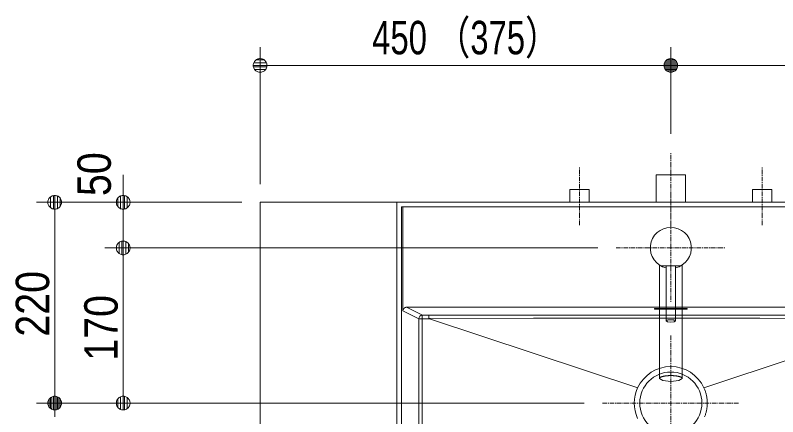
# Model space of a CAD drawing. Units: millimetres, scale not verified. Extents: x -6062 to 6062, y -3045 to 3045.
# Drawn here: x -2786 to -1950, y -55 to 385 of the extents above; entities that cross this region are included whole.
import ezdxf
from ezdxf.enums import TextEntityAlignment as Align

# ---------------------------------------------------------------- set-up
doc = ezdxf.new("R2010")
doc.units = ezdxf.units.MM
doc.header["$LTSCALE"] = 20
doc.linetypes.add('CHAIN1', pattern=[8, 5, -1, 1, -1])
for name, color, linetype, lineweight in [('0-1_5ボウル・キャビネット', 7, 'Continuous', 9), ('0-2_2寸法-1', 7, 'Continuous', 9), ('0-3_0', 7, 'Continuous', 9), ('0-4_2寸法-2', 7, 'Continuous', 9), ('0-5_4給排水', 7, 'Continuous', 9)]:
    doc.layers.add(name, color=color, linetype=linetype, lineweight=lineweight)
doc.styles.add('ＭＳ Ｐゴシック', font='')
doc.styles.get('ＭＳ Ｐゴシック').set_extended_font_data('MS PGothic')

# ---------------------------------------------------------------- blocks, each defined once
blk = doc.blocks.new('_Dot')
at = {"layer": '0-3_0'}
for p, q in [((-10, 0), (-20, 0)), ((9.78, 2), (-9.78, 2)), ((7.99, 6), (-7.99, 6)), ((9.16, -3.98), (-9.16, -3.98)), ((6, -7.98), (-6, -7.98))]:
    blk.add_line(p, q, dxfattribs=at)
for points in [[(10, 0), (9.92, 1.25), (9.69, 2.49), (9.3, 3.68), (8.76, 4.82), (8.09, 5.88), (7.29, 6.85), (6.37, 7.71), (5.36, 8.44), (4.26, 9.05), (3.09, 9.51), (1.87, 9.82), (0.63, 9.98), (-0.63, 9.98), (-1.87, 9.82), (-3.09, 9.51), (-4.26, 9.05), (-5.36, 8.44), (-6.37, 7.71), (-7.29, 6.85), (-8.09, 5.88), (-8.76, 4.82), (-9.3, 3.68), (-9.69, 2.49), (-9.92, 1.25), (-10, 0), (0, 0)], [(-10, 0), (-9.92, -1.25), (-9.69, -2.49), (-9.3, -3.68), (-8.76, -4.82), (-8.09, -5.88), (-7.29, -6.85), (-6.37, -7.71), (-5.36, -8.44), (-4.26, -9.05), (-3.09, -9.51), (-1.87, -9.82), (-0.63, -9.98), (0.63, -9.98), (1.87, -9.82), (3.09, -9.51), (4.26, -9.05), (5.36, -8.44), (6.37, -7.71), (7.29, -6.85), (8.09, -5.88), (8.76, -4.82), (9.3, -3.68), (9.69, -2.49), (9.92, -1.25), (10, 0), (0, 0)]]:
    blk.add_lwpolyline(points, close=True, dxfattribs=at)
blk = doc.blocks.new('グループ-45')
at = {"layer": '0-1_5ボウル・キャビネット'}
for p, q in [((300, 3500), (-11500, 3500)), ((-11500, 3500), (-11500, -5412.1)), ((-11471.8, 3500), (-11471.8, 1220.9)), ((-11471.7, 1223.7), (-11471.8, 1220.9)), ((-11123.3, 1048), (-11471.8, 1220.9)), ((-11391.8, 1300), (191.8, 1300)), ((-11391.8, 1300), (-11044.6, 1127.7)), ((-5923.9, 1258), (-5920, 1258)), ((-5920, 1272), (-5280, 1272)), ((-5920, 1272), (-5920, 1258)), ((-5280, 1258), (-5920, 1258)), ((-10889, 1047.6), (-6326.5, -465.1)), ((-311, 1047.6), (-4873.5, -465.1))]:
    blk.add_line(p, q, dxfattribs=at)
at = {"layer": '0-1_5ボウル・キャビネット', "linetype": 'CHAIN1'}
for p, q in [((-5600, -2300), (-5600, 700)), ((-7100, -800), (-4100, -800))]:
    blk.add_line(p, q, dxfattribs=at)
at = {"layer": '0-1_5ボウル・キャビネット'}
blk.add_lwpolyline([(-11600, 3600), (400, 3600), (400, -5600), (-11600, -5600)], close=True, dxfattribs=at)
for points in [[(-11391.8, 1300), (-11394.6, 1299.9), (-11397.5, 1299.7), (-11400.3, 1299.4), (-11403.1, 1299), (-11405.9, 1298.4), (-11408.6, 1297.7), (-11411.4, 1296.9), (-11414.1, 1295.9), (-11416.9, 1294.8), (-11419.6, 1293.6), (-11422.3, 1292.3), (-11425, 1290.8), (-11427.7, 1289.2), (-11430.3, 1287.5), (-11433, 1285.7), (-11435.6, 1283.7), (-11438.2, 1281.6), (-11440.9, 1279.4), (-11443.5, 1277), (-11446, 1274.5), (-11448.5, 1272), (-11450.9, 1269.4), (-11453.2, 1266.8), (-11455.3, 1264.2), (-11457.3, 1261.6), (-11459.2, 1259), (-11460.9, 1256.4), (-11462.5, 1253.7), (-11464, 1251.1), (-11465.3, 1248.4), (-11466.6, 1245.7), (-11467.7, 1243), (-11468.6, 1240.3), (-11469.5, 1237.6), (-11470.2, 1234.8), (-11470.8, 1232.1), (-11471.2, 1229.3), (-11471.5, 1226.5), (-11471.7, 1223.7)], [(-5920, 1272), (-5923.9, 1272), (-5927.6, 1271.9), (-5931.1, 1271.8), (-5934.4, 1271.7), (-5937.5, 1271.6), (-5940.4, 1271.4), (-5943.1, 1271.1), (-5945.6, 1270.9), (-5947.9, 1270.6), (-5950, 1270.3), (-5951.9, 1269.9), (-5953.6, 1269.5), (-5955.1, 1269), (-5956.4, 1268.6), (-5957.5, 1268.1), (-5958.4, 1267.5), (-5959.1, 1266.9), (-5959.6, 1266.3), (-5959.9, 1265.7), (-5960, 1265), (-5959.9, 1264.3), (-5959.6, 1263.7), (-5959.1, 1263.1), (-5958.4, 1262.5), (-5957.5, 1261.9), (-5956.4, 1261.4), (-5955.1, 1261), (-5953.6, 1260.5), (-5951.9, 1260.1), (-5950, 1259.8), (-5947.9, 1259.4), (-5945.6, 1259.1), (-5943.1, 1258.9), (-5940.4, 1258.6), (-5937.5, 1258.4), (-5934.4, 1258.3), (-5931.1, 1258.2), (-5927.6, 1258.1), (-5923.9, 1258)], [(-5280, 1272), (-5280, 1258), (-5276.1, 1258), (-5272.4, 1258.1), (-5268.9, 1258.2), (-5265.6, 1258.3), (-5262.5, 1258.4), (-5259.6, 1258.6), (-5256.9, 1258.9), (-5254.4, 1259.1), (-5252.1, 1259.4), (-5250, 1259.8), (-5248.1, 1260.1), (-5246.4, 1260.5), (-5244.9, 1261), (-5243.6, 1261.4), (-5242.5, 1261.9), (-5241.6, 1262.5), (-5240.9, 1263.1), (-5240.4, 1263.7), (-5240.1, 1264.3), (-5240, 1265), (-5240.1, 1265.7), (-5240.4, 1266.3), (-5240.9, 1266.9), (-5241.6, 1267.5), (-5242.5, 1268.1), (-5243.6, 1268.6), (-5244.9, 1269), (-5246.4, 1269.5), (-5248.1, 1269.9), (-5250, 1270.3), (-5252.1, 1270.6), (-5254.4, 1270.9), (-5256.9, 1271.1), (-5259.6, 1271.4), (-5262.5, 1271.6), (-5265.6, 1271.7), (-5268.9, 1271.8), (-5272.4, 1271.9)], [(-5272.4, 1271.9), (-5276.1, 1272), (-5280, 1272)], [(-11123.3, -3916.3), (-11123.3, -2615.4), (-11123.3, -1314.5), (-11123.3, 1048)], [(-11123.3, 1048), (-11119.9, 1048), (-11114.2, 1048), (-11106.5, 1048), (-11097, 1048), (-11086, 1048), (-11073.8, 1048), (-11060.8, 1048), (-11047.2, 1048)], [(-11047.2, 1048), (-11047.2, 888), (-11047.3, 248), (-11047.3, -2312), (-11047.3, -2615.4), (-11047.2, -3916.4)], [(-10889, 1047.6), (-10968.1, 1047.8), (-11007.7, 1047.9), (-11047.2, 1048)], [(-11044.6, 1127.7), (-10972.1, 1127.5), (-10899.7, 1127.3)], [(-298.9, 1055.5), (-447, 1055.6), (-1087, 1056), (-3647, 1057.9), (-6207, 1058.6), (-8608.9, 1057.1), (-10901.1, 1055.5)], [(-10901.1, 1055.5), (-10900.9, 1054.5), (-10900.2, 1053.3), (-10898.2, 1051.7), (-10889, 1047.6)], [(-10899.7, 1127.3), (-8608.8, 1127.2), (-5600, 1127.1), (-4095.6, 1127.1), (-1086.8, 1127.3), (-300.3, 1127.3)], [(-4873.5, -465.1), (-4866.5, -480.9), (-4859.9, -496.8), (-4853.7, -512.8), (-4847.8, -528.9), (-4842.2, -545), (-4837.1, -561.3), (-4832.2, -577.7), (-4827.8, -594.2), (-4823.7, -610.8), (-4819.9, -627.5), (-4816.5, -644.3), (-4813.5, -661.2), (-4810.8, -678.2), (-4808.5, -695.3), (-4806.5, -712.5), (-4804.9, -729.8), (-4803.7, -747.2), (-4802.8, -764.7), (-4802.3, -782.3), (-4802.1, -800), (-4802.3, -817.7), (-4802.8, -835.3), (-4803.7, -852.8), (-4804.9, -870.2), (-4806.5, -887.5), (-4808.5, -904.7), (-4810.8, -921.8), (-4813.5, -938.8), (-4816.5, -955.7), (-4819.9, -972.5), (-4823.7, -989.2), (-4827.8, -1005.8), (-4832.2, -1022.3), (-4837.1, -1038.7), (-4842.2, -1055), (-4847.8, -1071.1), (-4853.7, -1087.2), (-4859.9, -1103.2)]]:
    blk.add_lwpolyline(points, dxfattribs=at)
blk.add_circle((-5600, -800), 680, dxfattribs=at)
for centre, radius, start, end in [((-11042.7, 1047.1), 80.7, 91.34042, 179.31825), ((-10321.3, 1063.6), 726.1, 174.9304, 181.22581), ((-9784.9, 1070.6), 1116.3, 177.08904, 180.77471), ((-5600, -800), 800, 24.74511, 155.25489), ((-5600, -800), 800, 155.25489, 204.74511)]:
    blk.add_arc(centre, radius, start, end, dxfattribs=at)
blk = doc.blocks.new('グループ-46')
at = {"layer": '0-5_4給排水', "linetype": 'CHAIN1'}
for p, q in [((-5600, 3800), (-5600, 1400)), ((-6800, 2600), (-4400, 2600))]:
    blk.add_line(p, q, dxfattribs=at)
at = {"layer": '0-5_4給排水'}
blk.add_line((-5375.5, 2210), (-5824.5, 2210), dxfattribs=at)
for points in [[(-5850, 1085.1), (-5850, 1137), (-5850, 1188.8), (-5850, 1240.7), (-5850, 1292.5), (-5850, 1344.4), (-5850, 1396.2), (-5850, 1448.1), (-5850, 1499.9), (-5850, 1551.8), (-5850, 1603.6), (-5850, 1655.5), (-5850, 1707.3), (-5850, 1759.2), (-5850, 1811), (-5850, 1862.9), (-5850, 1914.7), (-5850, 1966.6), (-5850, 2018.4), (-5850, 2070.3), (-5850, 2122.1), (-5850, 2174), (-5850, 2225.8)], [(-5700, 1811.2), (-5700, 1832), (-5700, 1852.8), (-5700, 1873.5), (-5700, 1894.3), (-5700, 1915.1), (-5700, 1935.9), (-5700, 1956.7), (-5700, 1977.5), (-5700, 1998.3), (-5700, 2019), (-5700, 2039.8), (-5700, 2060.6), (-5700, 2081.4), (-5700, 2102.2), (-5700, 2123), (-5700, 2143.8), (-5700, 2164.5), (-5700, 2185.3), (-5700, 2206.1), (-5683.1, 2210), (-5662.3, 2210), (-5641.5, 2210), (-5620.7, 2210), (-5600, 2210), (-5579.2, 2210), (-5558.4, 2210), (-5537.6, 2210), (-5516.8, 2210), (-5500, 2206), (-5500, 2185.2), (-5500, 2164.5), (-5500, 2143.7), (-5500, 2122.9), (-5500, 2102.1), (-5500, 2081.3), (-5500, 2060.5), (-5500, 2039.7), (-5500, 2019), (-5500, 1998.2)], [(-5350, 2225.8), (-5350, 2174), (-5350, 2122.1), (-5350, 2070.3), (-5350, 2018.4), (-5350, 1966.6), (-5350, 1914.7), (-5350, 1862.9), (-5350, 1811), (-5350, 1759.2), (-5350, 1707.3), (-5350, 1655.5), (-5350, 1603.6), (-5350, 1551.8), (-5350, 1499.9), (-5350, 1448.1), (-5350, 1396.2), (-5350, 1344.4), (-5350, 1292.5), (-5350, 1240.7), (-5350, 1188.8), (-5350, 1137), (-5350, 1085.1), (-5350, 1033.3), (-5350, 981.4), (-5350, 929.6), (-5350, 877.7), (-5350, 825.9), (-5350, 774), (-5350, 722.2), (-5350, 670.3), (-5350, 618.5), (-5350, 566.6), (-5350, 514.8), (-5350, 462.9), (-5350, 411.1), (-5350, 359.2), (-5350, 307.4), (-5350, 255.5), (-5350, 203.7)], [(-5500, 1998.2), (-5500, 1977.4), (-5500, 1956.6), (-5500, 1935.8), (-5500, 1915), (-5500, 1894.2), (-5500, 1873.5), (-5500, 1852.7), (-5500, 1831.9), (-5500, 1811.1), (-5500, 1790.3), (-5500, 1769.5), (-5500, 1748.7), (-5500, 1728), (-5500, 1707.2), (-5500, 1686.4), (-5500, 1665.6), (-5500, 1644.8), (-5500, 1624), (-5500, 1603.2), (-5500, 1582.5), (-5500, 1561.7), (-5500, 1540.9), (-5500, 1520.1), (-5500, 1499.3), (-5500, 1478.5), (-5500, 1457.7), (-5500, 1437), (-5500, 1416.2), (-5500, 1395.4), (-5500, 1374.6), (-5500, 1353.8), (-5500, 1333), (-5500, 1312.2), (-5500, 1291.5), (-5500, 1270.7), (-5500, 1249.9), (-5500, 1229.1), (-5500, 1208.3), (-5500, 1187.5)], [(-5700, 1000.5), (-5700, 1021.3), (-5700, 1042.1), (-5700, 1062.9), (-5700, 1083.7), (-5700, 1104.5), (-5700, 1125.2), (-5700, 1146), (-5700, 1166.8), (-5700, 1187.6), (-5700, 1208.4), (-5700, 1229.2), (-5700, 1250), (-5700, 1270.8), (-5700, 1291.5), (-5700, 1312.3), (-5700, 1333.1), (-5700, 1353.9), (-5700, 1374.7), (-5700, 1395.5), (-5700, 1416.3), (-5700, 1437), (-5700, 1457.8), (-5700, 1478.6), (-5700, 1499.4), (-5700, 1520.2), (-5700, 1541), (-5700, 1561.8), (-5700, 1582.5), (-5700, 1603.3), (-5700, 1624.1), (-5700, 1644.9), (-5700, 1665.7), (-5700, 1686.5), (-5700, 1707.3), (-5700, 1728), (-5700, 1748.8), (-5700, 1769.6), (-5700, 1790.4), (-5700, 1811.2)], [(-5500, 1187.5), (-5500, 1166.7), (-5500, 1146), (-5500, 1125.2), (-5500, 1104.4), (-5500, 1083.6), (-5500, 1062.8), (-5500, 1042), (-5500, 1021.2), (-5500, 1000.5), (-5529.4, 982.2), (-5600.1, 974.7), (-5670.8, 982.2), (-5700, 1000.5), (-5700, 1000.5), (-5699.9, 1001.6), (-5699.7, 1002.6), (-5699.3, 1003.6), (-5698.8, 1004.6), (-5698.1, 1005.6), (-5697.3, 1006.6), (-5696.3, 1007.6), (-5695.2, 1008.5), (-5693.9, 1009.5), (-5692.5, 1010.4), (-5690.9, 1011.3), (-5689.1, 1012.3), (-5687.3, 1013.2), (-5685.2, 1014.1), (-5683.1, 1014.9), (-5680.9, 1015.8), (-5678.5, 1016.6), (-5676, 1017.4), (-5673.4, 1018.1), (-5670.8, 1018.8), (-5668, 1019.5), (-5665, 1020.2), (-5662, 1020.9), (-5658.9, 1021.5), (-5655.6, 1022)], [(-5350, 203.7), (-5350, 151.8), (-5350, 100), (-5350, 48.1), (-5350, -3.7), (-5350, -55.6), (-5350, -107.4), (-5350, -159.3), (-5350, -211.1), (-5350, -263), (-5423.5, -308.5), (-5600, -327.3), (-5776.5, -308.5), (-5850, -263), (-5850, -211.1), (-5850, -159.3), (-5850, -107.4), (-5850, -55.6), (-5850, -3.7), (-5850, 48.1), (-5850, 100), (-5850, 151.8), (-5850, 203.7), (-5850, 255.5), (-5850, 307.4), (-5850, 359.2), (-5850, 411.1), (-5850, 462.9), (-5850, 514.8), (-5850, 566.6), (-5850, 618.5), (-5850, 670.3), (-5850, 722.2), (-5850, 774), (-5850, 825.9), (-5850, 877.7), (-5850, 929.6), (-5850, 981.4), (-5850, 1033.3), (-5850, 1085.1)], [(-5655.6, 1022), (-5652.3, 1022.6), (-5648.8, 1023.1), (-5645.3, 1023.6), (-5641.8, 1024.1), (-5638.2, 1024.5), (-5634.5, 1024.8), (-5630.9, 1025.2), (-5627.1, 1025.5), (-5623.4, 1025.7), (-5619.6, 1025.9), (-5615.8, 1026.1), (-5611.9, 1026.2), (-5608, 1026.3), (-5604, 1026.4), (-5600, 1026.4), (-5596, 1026.4), (-5592, 1026.3), (-5588.1, 1026.2), (-5584.2, 1026.1), (-5580.4, 1025.9), (-5576.6, 1025.7), (-5572.9, 1025.5), (-5569.1, 1025.2), (-5565.5, 1024.8), (-5561.8, 1024.5), (-5558.2, 1024.1), (-5554.7, 1023.6), (-5551.2, 1023.1), (-5547.7, 1022.6), (-5544.4, 1022), (-5541.1, 1021.5), (-5538, 1020.9), (-5535, 1020.2), (-5532, 1019.5), (-5529.2, 1018.8), (-5526.6, 1018.1), (-5524, 1017.4), (-5521.5, 1016.6), (-5519.1, 1015.8)], [(-5519.1, 1015.8), (-5516.9, 1014.9), (-5514.8, 1014.1), (-5512.7, 1013.2), (-5510.9, 1012.3), (-5509.1, 1011.3), (-5507.5, 1010.4), (-5506.1, 1009.5), (-5504.8, 1008.5), (-5503.7, 1007.6), (-5502.7, 1006.6), (-5501.9, 1005.6), (-5501.2, 1004.6), (-5500.7, 1003.6), (-5500.3, 1002.6), (-5500.1, 1001.6), (-5500, 1000.5), (-5500, 1000.5)], [(-5850, -262.6), (-5849.8, -260), (-5849.2, -257.5), (-5848.3, -254.9), (-5847, -252.4), (-5845.3, -250), (-5843.2, -247.5), (-5840.8, -245.1), (-5837.9, -242.7), (-5834.7, -240.3), (-5831.2, -237.9), (-5827.2, -235.6), (-5822.9, -233.3), (-5818.2, -231), (-5813.1, -228.8), (-5807.7, -226.6), (-5802.1, -224.5), (-5796.2, -222.5), (-5790.1, -220.5), (-5783.6, -218.7), (-5776.9, -216.8), (-5769.9, -215.1), (-5762.6, -213.4), (-5755.1, -211.8), (-5747.2, -210.3), (-5739.1, -208.9), (-5730.7, -207.5), (-5722.1, -206.2), (-5713.3, -204.9), (-5704.4, -203.8), (-5695.4, -202.8), (-5686.3, -201.9), (-5677.2, -201), (-5667.9, -200.3), (-5658.5, -199.7), (-5649, -199.1), (-5639.4, -198.7), (-5629.7, -198.4), (-5619.9, -198.1), (-5610, -198)], [(-5610, -198), (-5600, -197.9), (-5590, -198), (-5580.1, -198.1), (-5570.3, -198.4), (-5560.6, -198.7), (-5551, -199.1), (-5541.5, -199.7), (-5532.1, -200.3), (-5522.8, -201), (-5513.7, -201.9), (-5504.6, -202.8), (-5495.6, -203.8), (-5486.7, -204.9), (-5477.9, -206.2), (-5469.3, -207.5), (-5460.9, -208.9), (-5452.8, -210.3), (-5444.9, -211.8), (-5437.4, -213.4), (-5430.1, -215.1), (-5423.1, -216.8), (-5416.4, -218.7), (-5409.9, -220.5), (-5403.8, -222.5), (-5397.9, -224.5), (-5392.3, -226.6), (-5386.9, -228.8), (-5381.8, -231), (-5377.1, -233.3), (-5372.8, -235.6), (-5368.8, -237.9), (-5365.3, -240.3), (-5362.1, -242.7), (-5359.2, -245.1), (-5356.8, -247.5), (-5354.7, -250), (-5353, -252.4), (-5351.7, -254.9), (-5350.8, -257.5)], [(-5350.8, -257.5), (-5350.2, -260), (-5350, -262.6), (-5350, -262.6)]]:
    blk.add_lwpolyline(points, dxfattribs=at)
blk.add_arc((-5600, 2600), 450, 282.83959, 257.16469, dxfattribs=at)
blk = doc.blocks.new('グループ-63')
at = {"layer": '0-5_4給排水', "linetype": 'CHAIN1'}
blk.add_line((-5600, 3100), (-5600, 4700), dxfattribs=at)
at = {"layer": '0-5_4給排水'}
blk.add_lwpolyline([(-5920, 3600), (-5920, 4200), (-5280, 4200), (-5280, 3600)], dxfattribs=at)
blk = doc.blocks.new('止水栓_平面_W100')
at = {"layer": '0-5_4給排水', "linetype": 'CHAIN1'}
for p, q in [((-2000, -500), (-2000, 780)), ((2000, -500), (2000, 780))]:
    blk.add_line(p, q, dxfattribs=at)
at = {"layer": '0-5_4給排水'}
for points in [[(-2210, 0), (-2210, 280), (-1790, 280), (-1790, 0)], [(1790, 0), (1790, 280), (2210, 280), (2210, 0)]]:
    blk.add_lwpolyline(points, dxfattribs=at)

msp = doc.modelspace()

# ---------------------------------------------------------------- linework, layer by layer
at = {"layer": '0-1_5ボウル・キャビネット'}
msp.add_lwpolyline([(-2517.5, 180), (-1617.5, 180), (-1617.5, -370), (-2517.5, -370)], close=True, dxfattribs=at)
at = {"layer": '0-2_2寸法-1'}
for p, q in [((-2517.5, 200), (-2517.5, 350)), ((-2067.5, 255), (-2067.5, 350)), ((-2067.5, 255), (-2067.5, 350)), ((-2082.51, 330), (-2502.49, 330)), ((-2052.49, 330), (-1632.51, 330)), ((-2687.5, 180), (-2762.5, 180)), ((-2742.5, -24.99), (-2742.5, 164.99)), ((-2147.5, 130), (-2687.5, 130)), ((-2667.5, 114.99), (-2667.5, -24.99)), ((-2687.5, -40), (-2762.5, -40)), ((-2687.5, -40), (-2762.5, -40)), ((-2162.5, -40), (-2687.5, -40))]:
    msp.add_line(p, q, dxfattribs=at)
at = {"layer": '0-4_2寸法-2'}
for p, q in [((-2667.5, 195.01), (-2667.5, 210.01)), ((-2537.5, 180), (-2687.5, 180)), ((-2667.5, 130), (-2667.5, 180)), ((-2147.5, 130), (-2687.5, 130)), ((-2667.5, 114.99), (-2667.5, 99.99))]:
    msp.add_line(p, q, dxfattribs=at)

# ---------------------------------------------------------------- block references
at = {"layer": '0-1_5ボウル・キャビネット', "xscale": 0.05, "yscale": 0.05}
msp.add_blockref('グループ-45', (-1787.5, 0), dxfattribs=at)
at = {"layer": '0-2_2寸法-1', "xscale": 0.7503418, "yscale": 0.7503418}
for p, rotation in [((-2517.5, 330), 180), ((-2067.5, 330), 180), ((-2742.5, 180), 90), ((-2667.5, 130), 90), ((-2742.5, -40), 270), ((-2667.5, -40), 270), ((-2742.5, -40), 90)]:
    msp.add_blockref('_Dot', p, dxfattribs=dict(at, rotation=rotation))
msp.add_blockref('_Dot', (-2067.5, 330), dxfattribs=at)
at = {"layer": '0-4_2寸法-2', "xscale": 0.7503418, "yscale": 0.7503418}
for p, rotation in [((-2667.5, 180), 270), ((-2667.5, 130), 90)]:
    msp.add_blockref('_Dot', p, dxfattribs=dict(at, rotation=rotation))
at = {"layer": '0-5_4給排水', "xscale": 0.05, "yscale": 0.05}
for name, p in [('グループ-63', (-1787.5, 0)), ('止水栓_平面_W100', (-2067.5, 180)), ('グループ-46', (-1787.5, 0))]:
    msp.add_blockref(name, p, dxfattribs=at)

# ---------------------------------------------------------------- texts
at = {"layer": '0-2_2寸法-1', "style": 'ＭＳ Ｐゴシック', "width": 0.75}
msp.add_text('450 （375）', height=36.66, dxfattribs=at).set_placement((-2394.71, 331.19), align=Align.BOTTOM_LEFT)
at = {"layer": '0-2_2寸法-1', "style": 'ＭＳ Ｐゴシック', "width": 0.9}
for s, p in [('220', (-2737.54, 32.72)), ('170', (-2662.54, 6.39))]:
    msp.add_text(s, height=36.66, rotation=90, dxfattribs=at).set_placement(p, align=Align.BOTTOM_LEFT)
at = {"layer": '0-4_2寸法-2', "style": 'ＭＳ Ｐゴシック', "width": 0.9}
msp.add_text('50', height=36.66, rotation=90, dxfattribs=at).set_placement((-2669.98, 186.82), align=Align.BOTTOM_LEFT)

doc.saveas('drawing.dxf')
